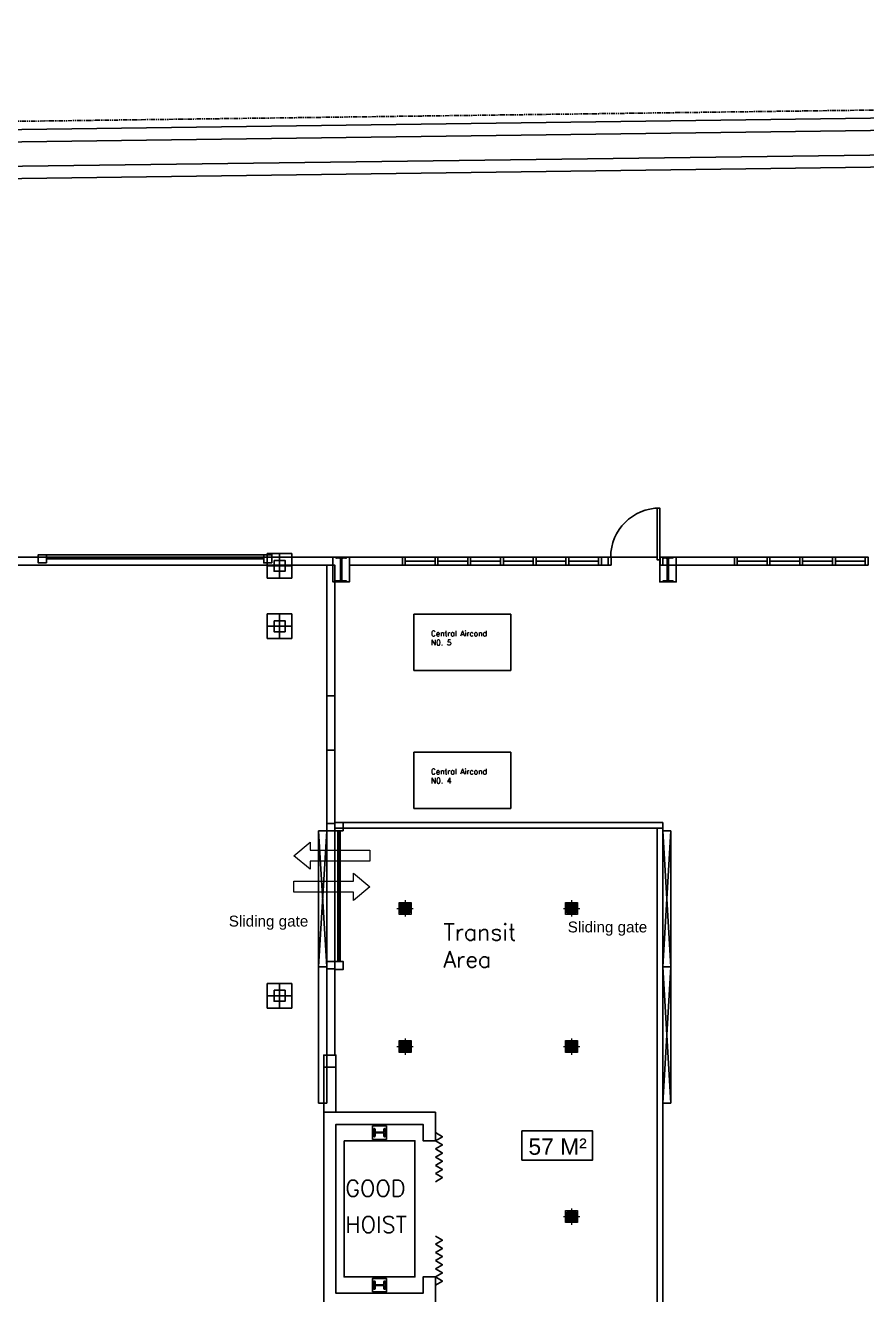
# Model space of a CAD drawing. Header units: millimetres. Extents: x -1052 to 3351, y 0 to 2015.
# Drawn here: x -170.6 to 57.9, y 1604 to 1948.7 of the extents above; entities that cross this region are included whole.
import ezdxf

# ---------------------------------------------------------------- set-up
doc = ezdxf.new("R2010")
doc.units = ezdxf.units.MM
doc.linetypes.add('PHANTOM', pattern=[2.5, 1.25, -0.25, 0.25, -0.25, 0.25, -0.25])
for name, color, linetype, lineweight in [('0.4圖面線', 6, 'Continuous', 18), ('AM_0', 7, 'Continuous', 25), ('AM_6', 2, 'Continuous', 35), ('AM_8', 7, 'Continuous', 15), ('AM_CL', 7, 'Continuous', 15), ('Layer 1.1', 7, 'Continuous', 5)]:
    doc.layers.add(name, color=color, linetype=linetype, lineweight=lineweight)
for name, color, linetype in [('11', 7, 'Continuous'), ('2', 7, 'Continuous'), ('4', 9, 'Continuous'), ('5', 7, 'Continuous'), ('BOMBA', 10, 'Continuous'), ('BOUNDARY', 6, 'PHANTOM'), ('COLUMN', 3, 'Continuous'), ('DOOR', 5, 'Continuous'), ('DRAIN', 5, 'Continuous'), ('Drop', 9, 'Continuous'), ('Glass', 9, 'Continuous'), ('Stanchion', 9, 'Continuous'), ('TITLE', 7, 'Continuous'), ('WALL', 2, 'Continuous')]:
    doc.layers.add(name, color=color, linetype=linetype)
doc.styles.add('ADESK1', font='romans.shx')
doc.styles.add('ROMANS', font='romans.shx')
doc.styles.get("Standard").update_dxf_attribs({"font": 'arial.ttf'})

msp = doc.modelspace()

# ---------------------------------------------------------------- hatches: boundary and pattern name
at = {"layer": 'AM_8'}
h = msp.add_hatch(dxfattribs=at)
h.set_pattern_fill('_U', color=256, scale=0.03698, angle=45, style=0, pattern_type=0)
h.set_pattern_definition([(45, (-9448.85723, -1788.624292), (-0.02614848685, 0.02614848685), [])])
h.paths.add_polyline_path([(-86.2404, 1797.8731), (-86.2404, 1797.5773), (-83.4152, 1797.5772), (-83.4152, 1797.873), (-84.6059, 1797.8731), (-84.6057, 1804.0413), (-83.415, 1804.0412), (-83.415, 1804.3371), (-86.2402, 1804.3371), (-86.2402, 1804.0413), (-85.0495, 1804.0413), (-85.0497, 1797.8731)])
h = msp.add_hatch(dxfattribs=at)
h.set_pattern_fill('_U', color=256, scale=0.03698, angle=45, style=0, pattern_type=0)
h.set_pattern_definition([(45, (-9360.098925, -1788.629518), (-0.02614848685, 0.02614848685), [])])
h.paths.add_polyline_path([(2.5179, 1797.8679), (2.5179, 1797.5721), (5.3431, 1797.572), (5.3431, 1797.8678), (4.1524, 1797.8678), (4.1526, 1804.036), (5.3433, 1804.036), (5.3433, 1804.3318), (2.5181, 1804.3319), (2.5181, 1804.0361), (3.7088, 1804.036), (3.7086, 1797.8679)])
at = {"layer": 'Layer 1.1'}
h = msp.add_hatch(color=256, dxfattribs=at)
h.dxf.hatch_style = 1
h.set_gradient(color1=(173, 173, 173), one_color=1, tint=1, name='SPHERICAL')
h.paths.add_polyline_path([(-68.823, 1707.5869), (-66.1605, 1707.5869), (-66.1605, 1710.2494), (-68.823, 1710.2494), (-68.823, 1710.2494), (-68.823, 1707.5869)])
h = msp.add_hatch(color=256, dxfattribs=at)
h.dxf.hatch_style = 1
h.set_gradient(color1=(173, 173, 173), one_color=1, tint=1, name='SPHERICAL')
h.paths.add_polyline_path([(-23.5672, 1707.5869), (-20.9047, 1707.5869), (-20.9047, 1710.2494), (-23.5672, 1710.2494), (-23.5672, 1710.2494), (-23.5672, 1707.5869)])
h = msp.add_hatch(color=256, dxfattribs=at)
h.dxf.hatch_style = 1
h.set_gradient(color1=(173, 173, 173), one_color=1, tint=1, name='SPHERICAL')
h.paths.add_polyline_path([(-68.823, 1670.0646), (-66.1605, 1670.0646), (-66.1605, 1672.7272), (-68.823, 1672.7272), (-68.823, 1672.7272), (-68.823, 1670.0646)])
h = msp.add_hatch(color=256, dxfattribs=at)
h.dxf.hatch_style = 1
h.set_gradient(color1=(173, 173, 173), one_color=1, tint=1, name='SPHERICAL')
h.paths.add_polyline_path([(-23.5672, 1670.0646), (-20.9047, 1670.0646), (-20.9047, 1672.7272), (-23.5672, 1672.7272), (-23.5672, 1672.7272), (-23.5672, 1670.0646)])
h = msp.add_hatch(color=256, dxfattribs=at)
h.dxf.hatch_style = 1
h.set_gradient(color1=(173, 173, 173), one_color=1, tint=1, name='SPHERICAL')
h.paths.add_polyline_path([(-23.5672, 1623.8779), (-20.9047, 1623.8779), (-20.9047, 1626.5404), (-23.5672, 1626.5404), (-23.5672, 1626.5404), (-23.5672, 1623.8779)])

# ---------------------------------------------------------------- linework, layer by layer
for p, q in [((-165.0262, 1804.9447), (-105.8589, 1804.9447)), ((-164.8737, 1803.8353), (-105.8589, 1803.8353)), ((-104.8912, 1782.2116), (-104.8912, 1788.8679)), ((-104.8912, 1788.8679), (-98.2349, 1788.8679)), ((-101.563, 1788.8679), (-101.563, 1782.2116)), ((-101.563, 1785.5398), (-101.563, 1788.8679)), ((-98.2349, 1788.8679), (-98.2349, 1782.2116)), ((-65.0997, 1788.8056), (-38.7703, 1788.8056)), ((-65.0997, 1773.4961), (-65.0997, 1788.8056)), ((-38.7703, 1788.8056), (-38.7703, 1773.4961)), ((-104.8912, 1785.5398), (-98.2349, 1785.5398)), ((-98.2349, 1782.2116), (-104.8912, 1782.2116)), ((-38.7703, 1773.4961), (-65.0997, 1773.4961)), ((-65.0997, 1751.3083), (-38.7703, 1751.3083)), ((-65.0997, 1735.9988), (-65.0997, 1751.3083)), ((-38.7703, 1751.3083), (-38.7703, 1735.9988)), ((-38.7703, 1735.9988), (-65.0997, 1735.9988)), ((-90.9863, 1656.0374), (-90.9863, 1729.9965)), ((-90.9863, 1729.9965), (-88.7676, 1729.9965)), ((-90.9863, 1693.0169), (-88.7676, 1729.9965)), ((-90.9863, 1729.9965), (-88.7676, 1693.0169)), ((-88.7676, 1729.9965), (-88.7676, 1656.0374)), ((2.5019, 1656.0374), (2.5019, 1729.9965)), ((2.5019, 1729.9965), (4.7206, 1729.9965)), ((2.5019, 1693.0169), (4.7206, 1729.9965)), ((2.5019, 1729.9965), (4.7206, 1693.0169)), ((4.7206, 1729.9965), (4.7206, 1656.0374)), ((-88.7676, 1693.0169), (-90.9863, 1693.0169)), ((4.7206, 1693.0169), (2.5019, 1693.0169)), ((2.5019, 1656.0374), (4.7206, 1693.0169)), ((2.5019, 1693.0169), (4.7206, 1656.0374)), ((-104.8912, 1681.8491), (-104.8912, 1688.5054)), ((-104.8912, 1688.5054), (-98.2349, 1688.5054)), ((-101.563, 1688.5054), (-101.563, 1681.8491)), ((-101.563, 1685.1773), (-101.563, 1688.5054)), ((-98.2349, 1688.5054), (-98.2349, 1681.8491)), ((-104.8912, 1685.1773), (-98.2349, 1685.1773)), ((-98.2349, 1681.8491), (-104.8912, 1681.8491)), ((-88.7676, 1656.0374), (-90.9863, 1656.0374)), ((4.7206, 1656.0374), (2.5019, 1656.0374))]:
    msp.add_line(p, q)
for points in [[(-174.7471, 1802.1183), (-87.0613, 1802.1152), (-87.0613, 1804.334), (-174.747, 1804.337)], [(-164.8737, 1802.7259), (-167.0925, 1802.7259), (-167.0925, 1804.9447), (-164.8737, 1804.9447)], [(-103.6402, 1802.7259), (-105.8589, 1802.7259), (-105.8589, 1804.9447), (-103.6402, 1804.9447)], [(-88.765, 1802.1152), (-88.7681, 1669.0808), (-86.5493, 1669.0808), (-86.5463, 1802.1152)], [(-103.0422, 1787.0189), (-100.0839, 1787.0189), (-100.0839, 1784.0606), (-103.0422, 1784.0606)], [(-103.0422, 1686.6565), (-100.0839, 1686.6565), (-100.0839, 1683.6981), (-103.0422, 1683.6981)]]:
    msp.add_lwpolyline(points, close=True)
at = {"layer": '11'}
for p, q in [((-59.2747, 1804.3337), (-67.4102, 1804.334)), ((-50.3997, 1804.3335), (-58.5352, 1804.3337)), ((-41.5246, 1804.3332), (-49.6601, 1804.3334)), ((-32.6495, 1804.3329), (-40.785, 1804.3332)), ((-23.7744, 1804.3327), (-31.9099, 1804.3329)), ((-14.8993, 1804.3324), (-23.0348, 1804.3327)), ((30.8962, 1804.3311), (22.7607, 1804.3313)), ((39.7713, 1804.3308), (31.6358, 1804.3311)), ((48.6464, 1804.3306), (40.5109, 1804.3308)), ((57.5214, 1804.3303), (49.3859, 1804.3305)), ((-59.2748, 1802.1149), (-67.4103, 1802.1152)), ((-50.3997, 1802.1147), (-58.5352, 1802.1149)), ((-41.5246, 1802.1144), (-49.6601, 1802.1147)), ((-32.6495, 1802.1142), (-40.785, 1802.1144)), ((-23.7744, 1802.1139), (-31.9099, 1802.1141)), ((-14.8994, 1802.1136), (-23.0349, 1802.1139)), ((30.8961, 1802.1123), (22.7606, 1802.1125)), ((39.7712, 1802.1121), (31.6357, 1802.1123)), ((48.6463, 1802.1118), (40.5108, 1802.112)), ((57.5214, 1802.1115), (49.3859, 1802.1118))]:
    msp.add_line(p, q, dxfattribs=at)
at = {"layer": '2'}
msp.add_lwpolyline([(-35.7419, 1648.4539), (-16.5482, 1648.4539), (-16.5482, 1640.5519), (-35.7419, 1640.5519)], close=True, dxfattribs=at)
at = {"layer": '4'}
msp.add_line((-86.5488, 1732.2153), (2.5019, 1732.2153), dxfattribs=at)
for points in [[(-67.4103, 1802.1152), (-68.1499, 1802.1152), (-68.1498, 1804.334), (-67.4102, 1804.334)], [(-58.5352, 1802.1149), (-59.2748, 1802.1149), (-59.2747, 1804.3337), (-58.5352, 1804.3337)], [(-49.6601, 1802.1147), (-50.3997, 1802.1147), (-50.3997, 1804.3335), (-49.6601, 1804.3334)], [(-40.785, 1802.1144), (-41.5246, 1802.1144), (-41.5246, 1804.3332), (-40.785, 1804.3332)], [(-31.9099, 1802.1141), (-32.6495, 1802.1142), (-32.6495, 1804.3329), (-31.9099, 1804.3329)], [(-23.0349, 1802.1139), (-23.7744, 1802.1139), (-23.7744, 1804.3327), (-23.0348, 1804.3327)], [(-14.1598, 1802.1136), (-14.8994, 1802.1136), (-14.8993, 1804.3324), (-14.1597, 1804.3324)], [(-11.5342, 1802.1136), (-12.2738, 1802.1136), (-12.2737, 1804.3323), (-11.5342, 1804.3323)], [(2.518, 1802.1131), (1.7784, 1802.1132), (1.7785, 1804.3319), (2.5181, 1804.3319)], [(2.518, 1802.1131), (1.7784, 1802.1132), (1.7785, 1804.3319), (2.5181, 1804.3319)], [(22.7606, 1802.1125), (22.021, 1802.1126), (22.0211, 1804.3313), (22.7607, 1804.3313)], [(31.6357, 1802.1123), (30.8961, 1802.1123), (30.8962, 1804.3311), (31.6358, 1804.3311)], [(40.5108, 1802.112), (39.7712, 1802.1121), (39.7713, 1804.3308), (40.5109, 1804.3308)], [(49.3859, 1802.1118), (48.6463, 1802.1118), (48.6464, 1804.3306), (49.3859, 1804.3305)], [(58.261, 1802.1115), (57.5214, 1802.1115), (57.5214, 1804.3303), (58.261, 1804.3303)], [(-76.2831, 1649.85), (-76.2831, 1646.1521), (-72.5408, 1646.1521), (-72.5408, 1649.85)], [(-84.0261, 1645.7823), (-64.7978, 1645.7823), (-64.7978, 1608.8027), (-84.0261, 1608.8027)], [(-76.2831, 1604.735), (-76.2831, 1608.4329), (-72.5408, 1608.4329), (-72.5408, 1604.735)]]:
    msp.add_lwpolyline(points, close=True, dxfattribs=at)
at = {"layer": '5'}
for p, q in [((-11.5342, 1804.3323), (1.0389, 1804.332)), ((-88.7659, 1766.6802), (-88.7662, 1751.8884)), ((-88.7659, 1766.6802), (-86.5471, 1766.6802)), ((-86.5471, 1766.6802), (-86.5474, 1751.8884)), ((-88.7662, 1751.8884), (-86.5474, 1751.8884))]:
    msp.add_line(p, q, dxfattribs=at)
msp.add_lwpolyline([(1.697, 1803.5923), (0.9574, 1803.5924), (0.9578, 1817.624), (1.6974, 1817.624)], close=True, dxfattribs=at)
msp.add_lwpolyline([(1.697, 1803.5923), (0.9574, 1803.5924), (0.9578, 1817.624), (1.6974, 1817.624)], close=True, dxfattribs=at)
msp.add_arc((1.697, 1804.3319), 13.3126, 89.998327, 179.998327, dxfattribs=at)
msp.add_arc((1.697, 1804.3319), 13.3126, 89.998327, 179.998327, dxfattribs=at)
at = {"layer": 'AM_0'}
for points in [[(-87.0613, 1804.3371), (-82.5939, 1804.3371), (-82.5941, 1797.5772), (-87.0615, 1797.5772)], [(1.697, 1804.3319), (6.1644, 1804.3319), (6.1642, 1797.572), (1.6968, 1797.572)], [(-88.7676, 1731.9934), (-86.5488, 1731.9934), (-86.5488, 1729.9965), (-88.7676, 1729.9965)], [(-86.5488, 1732.2153), (2.5019, 1732.2153), (2.5019, 1730.7361), (-86.5488, 1730.7361)], [(1.0227, 1730.7361), (2.5019, 1730.7361), (2.5019, 1591.0525), (1.0227, 1591.0525)], [(-88.7676, 1694.4961), (-86.5488, 1694.4961), (-86.5488, 1692.4992), (-88.7676, 1692.4992)]]:
    msp.add_lwpolyline(points, close=True, dxfattribs=at)
at = {"layer": 'AM_8'}
for p, q in [((-83.415, 1804.3371), (-86.2402, 1804.3371)), ((-86.2402, 1804.0413), (-86.2402, 1804.3371)), ((-85.0495, 1804.0413), (-86.2402, 1804.0413)), ((-85.0497, 1797.8731), (-85.0495, 1804.0413)), ((-84.6059, 1797.8731), (-84.6057, 1804.0413)), ((-83.415, 1804.0412), (-84.6057, 1804.0413)), ((-83.415, 1804.0412), (-83.415, 1804.3371)), ((5.3433, 1804.3318), (2.5181, 1804.3319)), ((2.5181, 1804.0361), (2.5181, 1804.3319)), ((3.7088, 1804.036), (2.5181, 1804.0361)), ((3.7086, 1797.8679), (3.7088, 1804.036)), ((4.1524, 1797.8678), (4.1526, 1804.036)), ((5.3433, 1804.036), (4.1526, 1804.036)), ((5.3433, 1804.036), (5.3433, 1804.3318)), ((-85.0497, 1797.8731), (-86.2404, 1797.8731)), ((-86.2404, 1797.8731), (-86.2404, 1797.5773)), ((-83.4152, 1797.5772), (-86.2404, 1797.5773)), ((-83.4152, 1797.873), (-84.6059, 1797.8731)), ((-83.4152, 1797.873), (-83.4152, 1797.5772)), ((3.7086, 1797.8679), (2.5179, 1797.8679)), ((2.5179, 1797.8679), (2.5179, 1797.5721)), ((5.3431, 1797.572), (2.5179, 1797.5721)), ((5.3431, 1797.8678), (4.1524, 1797.8678)), ((5.3431, 1797.8678), (5.3431, 1797.572))]:
    msp.add_line(p, q, dxfattribs=at)
at = {"layer": 'AM_CL'}
for p, q in [((-97.7309, 1723.2205), (-93.2933, 1726.9185)), ((-93.2933, 1726.9185), (-93.2933, 1724.6997)), ((-93.2933, 1724.6997), (-77.0223, 1724.6997)), ((-77.0223, 1724.6997), (-77.0223, 1721.7413)), ((-93.2933, 1719.5226), (-97.7309, 1723.2205)), ((-77.0223, 1721.7413), (-93.2933, 1721.7413)), ((-93.2933, 1721.7413), (-93.2933, 1719.5226)), ((-81.4599, 1718.4878), (-77.0223, 1714.7899)), ((-81.4599, 1716.2691), (-81.4599, 1718.4878)), ((-97.7309, 1713.3107), (-97.7309, 1716.2691)), ((-97.7309, 1716.2691), (-81.4599, 1716.2691)), ((-81.4599, 1713.3107), (-97.7309, 1713.3107)), ((-77.0223, 1714.7899), (-81.4599, 1711.0919)), ((-81.4599, 1711.0919), (-81.4599, 1713.3107))]:
    msp.add_line(p, q, dxfattribs=at)
at = {"layer": 'BOMBA'}
msp.add_line((-85.4394, 1694.4961), (-85.4394, 1729.9965), dxfattribs=at)
for points in [[(-86.5488, 1729.9965), (-84.33, 1729.9965), (-84.33, 1732.2153), (-86.5488, 1732.2153)], [(-85.7352, 1729.9965), (-85.1436, 1729.9965), (-85.1436, 1694.4961), (-85.7352, 1694.4961)], [(-86.5488, 1694.4961), (-84.33, 1694.4961), (-84.33, 1692.2774), (-86.5488, 1692.2774)]]:
    msp.add_lwpolyline(points, close=True, dxfattribs=at)
at = {"layer": 'BOUNDARY'}
msp.add_line((-1051.5332, 1911.0744), (1803.3539, 1948.7238), dxfattribs=at)
msp.add_line((-1051.5332, 1911.0744), (1803.3539, 1948.7238), dxfattribs=at)
at = {"layer": 'COLUMN'}
for points in [[(-89.5724, 1665.7527), (-86.2443, 1665.7526), (-86.2442, 1669.0808), (-89.5723, 1669.0809)], [(-89.5724, 1665.7527), (-86.2443, 1665.7526), (-86.2442, 1669.0808), (-89.5723, 1669.0809)], [(-62.5775, 1645.7823), (-59.2493, 1645.7823), (-59.2496, 1653.548), (-89.5728, 1653.548), (-89.5728, 1601.037), (-59.248, 1601.037), (-59.2483, 1608.8027), (-62.5764, 1608.8027), (-62.5773, 1604.3652), (-86.2432, 1604.3652), (-86.2445, 1650.2198), (-62.5779, 1650.2198), (-62.5779, 1645.7823)]]:
    msp.add_lwpolyline(points, close=True, dxfattribs=at)
for points in [[(-75.6175, 1647.7348), (-75.6175, 1647.0544, -0.41421356), (-75.795, 1646.8769), (-75.9133, 1646.8769), (-75.9133, 1649.1252), (-75.795, 1649.1252, -0.41421356), (-75.6175, 1648.9477), (-75.6175, 1648.2673, 0.41421356), (-75.44, 1648.0898), (-73.3839, 1648.0898, 0.41421356), (-73.2064, 1648.2673), (-73.2064, 1648.9477, -0.41421356), (-73.0289, 1649.1252), (-72.9106, 1649.1252), (-72.9106, 1646.8769), (-73.0289, 1646.8769, -0.41421356), (-73.2064, 1647.0544), (-73.2064, 1647.7348, 0.41421356), (-73.3839, 1647.9123), (-75.44, 1647.9123, 0.41421356)], [(-75.6175, 1606.8502), (-75.6175, 1607.5306, 0.41421356), (-75.795, 1607.7081), (-75.9133, 1607.7081), (-75.9133, 1605.4598), (-75.795, 1605.4598, 0.41421356), (-75.6175, 1605.6373), (-75.6175, 1606.3177, -0.41421356), (-75.44, 1606.4952), (-73.3839, 1606.4952, -0.41421356), (-73.2064, 1606.3177), (-73.2064, 1605.6373, 0.41421356), (-73.0289, 1605.4598), (-72.9106, 1605.4598), (-72.9106, 1607.7081), (-73.0289, 1607.7081, 0.41421356), (-73.2064, 1607.5306), (-73.2064, 1606.8502, -0.41421356), (-73.3839, 1606.6727), (-75.44, 1606.6727, -0.41421356)]]:
    msp.add_lwpolyline(points, format="xyb", close=True, dxfattribs=at)
at = {"layer": 'DOOR'}
for points in [[(-59.2493, 1645.7823), (-57.3278, 1646.8917), (-59.2493, 1648.001)], [(-59.2493, 1643.5635), (-57.3278, 1644.6729), (-59.2493, 1645.7823)], [(-59.2493, 1641.3447), (-57.3278, 1642.4541), (-59.2493, 1643.5635)], [(-59.2493, 1639.126), (-57.3278, 1640.2353), (-59.2493, 1641.3447)], [(-59.2493, 1636.9072), (-57.3278, 1638.0166), (-59.2493, 1639.126)], [(-59.2493, 1634.6884), (-57.3278, 1635.7978), (-59.2493, 1636.9072)], [(-59.2483, 1617.6778), (-57.3267, 1618.7872), (-59.2483, 1619.8966)], [(-59.2483, 1615.459), (-57.3267, 1616.5684), (-59.2483, 1617.6778)], [(-59.2483, 1613.2403), (-57.3267, 1614.3497), (-59.2483, 1615.459)], [(-59.2483, 1611.0215), (-57.3267, 1612.1309), (-59.2483, 1613.2403)], [(-59.2483, 1608.8027), (-57.3267, 1609.9121), (-59.2483, 1611.0215)], [(-59.2483, 1606.584), (-57.3267, 1607.6933), (-59.2483, 1608.8027)]]:
    msp.add_lwpolyline(points, dxfattribs=at)
at = {"layer": 'DRAIN'}
for p, q in [((-1024.9117, 1909.2065), (1788.7577, 1946.3124)), ((-1024.9117, 1909.2065), (1788.7577, 1946.3124)), ((-1024.9118, 1905.8781), (1785.8888, 1942.9461)), ((-1024.9118, 1905.8781), (1785.8888, 1942.9461)), ((-1024.912, 1899.2212), (1780.151, 1936.2135)), ((-1024.912, 1899.2212), (1780.151, 1936.2135)), ((-922.795, 1897.2397), (1778.9433, 1932.8694)), ((-922.795, 1897.2397), (1778.9433, 1932.8694))]:
    msp.add_line(p, q, dxfattribs=at)
at = {"layer": 'Drop'}
msp.add_line((-86.2459, 1608.8027), (-86.2444, 1645.7823), dxfattribs=at)
at = {"layer": 'Glass'}
for p, q in [((-59.2748, 1803.2243), (-67.4103, 1803.2246)), ((-50.3997, 1803.2241), (-58.5352, 1803.2243)), ((-41.5246, 1803.2238), (-49.6601, 1803.2241)), ((-32.6495, 1803.2236), (-40.785, 1803.2238)), ((-23.7744, 1803.2233), (-31.9099, 1803.2235)), ((-14.8993, 1803.223), (-23.0348, 1803.2233)), ((30.8961, 1803.2217), (22.7606, 1803.2219)), ((39.7712, 1803.2214), (31.6357, 1803.2217)), ((48.6463, 1803.2212), (40.5108, 1803.2214)), ((57.5214, 1803.2209), (49.3859, 1803.2212))]:
    msp.add_line(p, q, dxfattribs=at)
at = {"layer": 'Layer 1.1'}
for p, q in [((-67.4918, 1711.1369), (-67.4918, 1706.6994)), ((-22.2359, 1711.1369), (-22.2359, 1706.6994)), ((-69.7106, 1708.9181), (-65.273, 1708.9181)), ((-24.4547, 1708.9181), (-20.0172, 1708.9181)), ((-67.4918, 1673.6147), (-67.4918, 1669.1771)), ((-22.2359, 1673.6147), (-22.2359, 1669.1771)), ((-69.7106, 1671.3959), (-65.273, 1671.3959)), ((-24.4547, 1671.3959), (-20.0172, 1671.3959)), ((-22.2359, 1627.4279), (-22.2359, 1622.9904)), ((-24.4547, 1625.2092), (-20.0172, 1625.2092))]:
    msp.add_line(p, q, dxfattribs=at)
for points in [[(-69.1189, 1710.5452), (-65.8647, 1710.5452), (-65.8647, 1707.291), (-69.1189, 1707.291)], [(-68.823, 1710.2494), (-66.1605, 1710.2494), (-66.1605, 1707.5869), (-68.823, 1707.5869)], [(-23.863, 1710.5452), (-20.6088, 1710.5452), (-20.6088, 1707.291), (-23.863, 1707.291)], [(-23.5672, 1710.2494), (-20.9047, 1710.2494), (-20.9047, 1707.5869), (-23.5672, 1707.5869)], [(-69.1189, 1673.023), (-65.8647, 1673.023), (-65.8647, 1669.7688), (-69.1189, 1669.7688)], [(-68.823, 1672.7272), (-66.1605, 1672.7272), (-66.1605, 1670.0646), (-68.823, 1670.0646)], [(-23.863, 1673.023), (-20.6088, 1673.023), (-20.6088, 1669.7688), (-23.863, 1669.7688)], [(-23.5672, 1672.7272), (-20.9047, 1672.7272), (-20.9047, 1670.0646), (-23.5672, 1670.0646)], [(-23.863, 1626.8363), (-20.6088, 1626.8363), (-20.6088, 1623.5821), (-23.863, 1623.5821)], [(-23.5672, 1626.5404), (-20.9047, 1626.5404), (-20.9047, 1623.8779), (-23.5672, 1623.8779)]]:
    msp.add_lwpolyline(points, close=True, dxfattribs=at)
at = {"layer": 'Stanchion'}
for p, q in [((-83.415, 1804.3371), (-86.2402, 1804.3371)), ((-83.415, 1804.3371), (-86.2402, 1804.3371)), ((-84.8278, 1797.5772), (-84.8276, 1804.3371)), ((-84.8278, 1797.5772), (-84.8276, 1804.3371)), ((5.3433, 1804.3318), (2.5181, 1804.3319)), ((5.3433, 1804.3318), (2.5181, 1804.3319)), ((3.9305, 1797.572), (3.9307, 1804.3319)), ((3.9305, 1797.572), (3.9307, 1804.3319)), ((-83.4152, 1797.5772), (-86.2404, 1797.5773)), ((-83.4152, 1797.5772), (-86.2404, 1797.5773)), ((5.3431, 1797.572), (2.5179, 1797.5721)), ((5.3431, 1797.572), (2.5179, 1797.5721))]:
    msp.add_line(p, q, dxfattribs=at)
at = {"layer": 'TITLE'}
for p, q in [((-104.8912, 1798.6305), (-104.8912, 1805.2868)), ((-104.8912, 1805.2868), (-98.2349, 1805.2868)), ((-101.563, 1805.2868), (-101.563, 1798.6305)), ((-101.563, 1801.9587), (-101.563, 1805.2868)), ((-98.2349, 1805.2868), (-98.2349, 1798.6305)), ((-104.8912, 1801.9587), (-98.2349, 1801.9587)), ((-98.2349, 1798.6305), (-104.8912, 1798.6305))]:
    msp.add_line(p, q, dxfattribs=at)
msp.add_lwpolyline([(-103.0422, 1803.4379), (-100.0839, 1803.4379), (-100.0839, 1800.4795), (-103.0422, 1800.4795)], close=True, dxfattribs=at)
at = {"layer": 'WALL'}
for p, q in [((-89.5728, 1653.548), (-89.5724, 1665.7527)), ((-86.2446, 1653.548), (-86.2443, 1665.7527))]:
    msp.add_line(p, q, dxfattribs=at)
for points in [[(-82.5939, 1804.3371), (-82.5939, 1802.1182), (-68.1499, 1802.1178), (-68.1498, 1804.3366)], [(-12.2737, 1804.3323), (-14.1597, 1804.3324), (-14.1598, 1802.1136), (-12.2738, 1802.1136)], [(2.518, 1802.1131), (22.021, 1802.1126), (22.0211, 1804.3313), (2.5181, 1804.3319)]]:
    msp.add_lwpolyline(points, close=True, dxfattribs=at)

# ---------------------------------------------------------------- texts
at = {"style": 'ADESK1'}
for s, p in [('GOOD', (-83.7141, 1630.6723)), ('HOIST', (-83.7141, 1620.8111))]:
    msp.add_text(s, height=4.43755, dxfattribs=at).set_placement(p)
at = {"insert": (-57.0249, 1704.6718), "char_height": 4.43755, "width": 25.5013, "attachment_point": 1, "style": 'ADESK1'}
msp.add_mtext('Transit\\PArea', dxfattribs=at)
at = {"layer": '0.4圖面線'}
for p in [(-115.3539, 1703.9831), (-23.3024, 1702.3861)]:
    msp.add_text('Sliding gate', height=2.958364, dxfattribs=at).set_placement(p)
at = {"layer": '2', "insert": (-38.4025, 1646.4337), "char_height": 4.437545, "width": 42.620688, "attachment_point": 1}
msp.add_mtext('\\pxi-3,l4,t4;57 M² ', dxfattribs=at)
at = {"layer": 'AM_6', "color": 0, "lineweight": -2, "char_height": 1.479182, "width": 21.340091, "attachment_point": 1, "style": 'ROMANS'}
for s, insert in [('Central Aircond\\PN0. 5', (-60.4352, 1784.3072)), ('Central Aircond\\PN0. 4', (-60.4352, 1746.81))]:
    msp.add_mtext(s, dxfattribs=dict(at, insert=insert))

doc.saveas('drawing.dxf')
